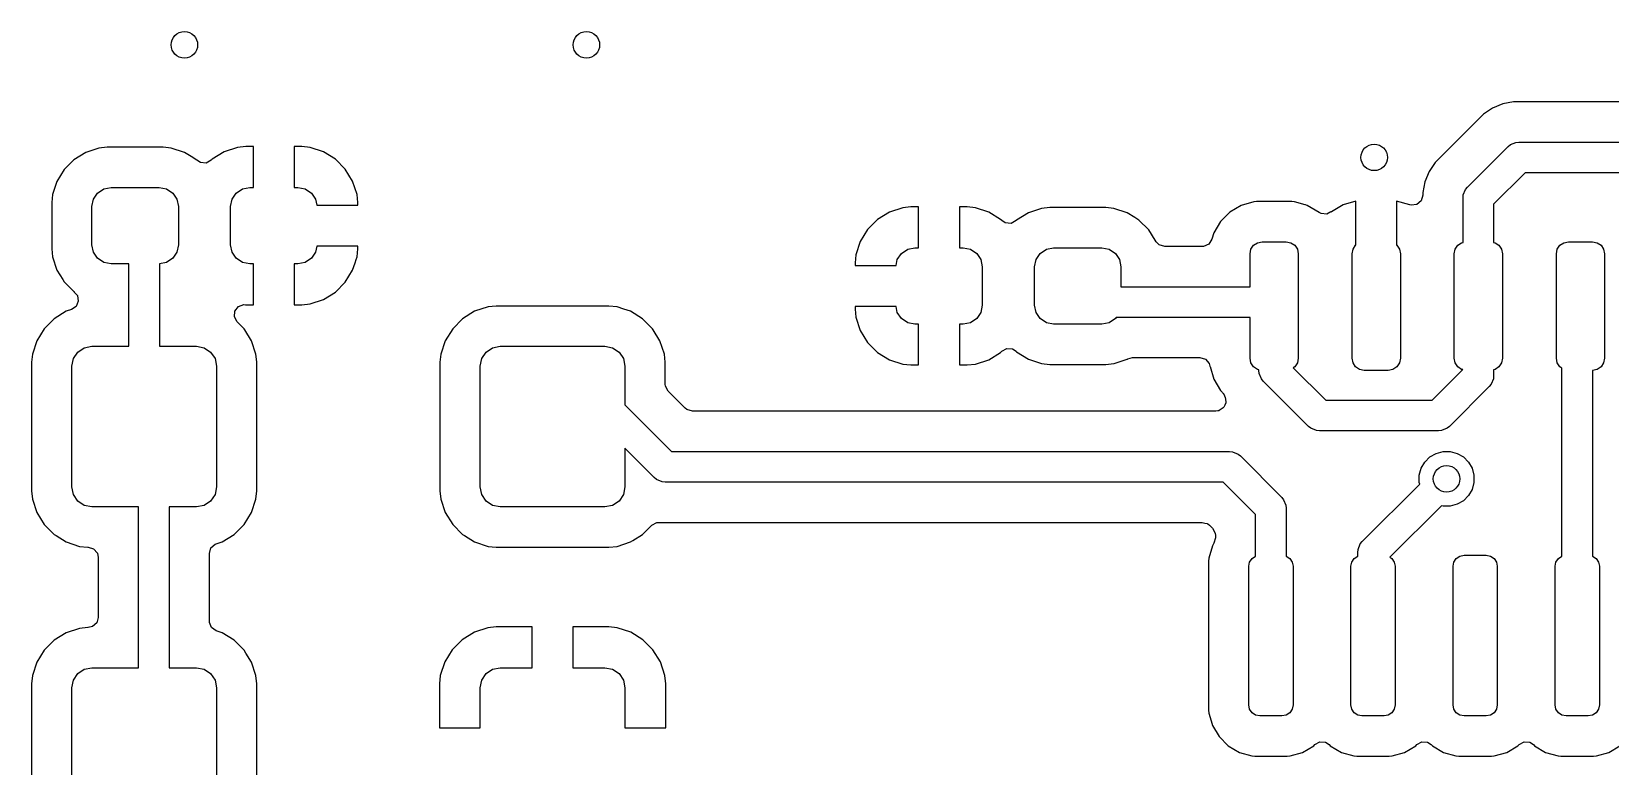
# Model space of a CAD drawing. Extents: x 2.38 to 6.32, y -6.47 to -4.51.
# Drawn here: x 3.902 to 4.675, y -5.865 to -5.505 of the extents above; entities that cross this region are included whole.
import ezdxf

# ---------------------------------------------------------------- set-up
doc = ezdxf.new("R2010")
doc.units = 0
doc.header["$MEASUREMENT"] = 0
doc.layers.add('BLACK', color=7, linetype='CONTINUOUS')

msp = doc.modelspace()

# ---------------------------------------------------------------- linework, layer by layer
at = {"layer": 'BLACK', "linetype": 'CONTINUOUS'}
for p, q in [((4.61703, -5.54282), (4.61258, -5.5458)), ((4.62199, -5.54077), (4.61703, -5.54282)), ((4.622, -5.54077), (4.62199, -5.54077)), ((4.62199, -5.54077), (4.62199, -5.54077)), ((4.62724, -5.53972), (4.622, -5.54077)), ((4.622, -5.54077), (4.622, -5.54077)), ((4.72787, -5.53972), (4.62724, -5.53972)), ((4.61258, -5.5458), (4.58891, -5.56947)), ((4.61258, -5.5458), (4.61258, -5.5458)), ((3.92809, -5.56453), (3.92231, -5.5681)), ((3.93454, -5.56239), (3.92809, -5.56453)), ((3.93852, -5.56199), (3.93454, -5.56239)), ((3.96601, -5.56199), (3.93852, -5.56199)), ((3.96999, -5.56239), (3.96601, -5.56199)), ((3.97644, -5.56453), (3.96999, -5.56239)), ((3.96999, -5.56239), (3.96999, -5.56239)), ((3.98051, -5.56704), (3.97644, -5.56453)), ((3.97644, -5.56453), (3.97644, -5.56453)), ((3.97644, -5.56453), (3.97644, -5.56453)), ((3.99588, -5.56426), (3.99004, -5.56786)), ((4.00239, -5.5621), (3.99588, -5.56426)), ((4.00641, -5.56169), (4.00239, -5.5621)), ((4.00239, -5.5621), (4.00239, -5.5621)), ((4.01018, -5.56169), (4.00641, -5.56169)), ((4.01018, -5.58169), (4.01018, -5.56169)), ((4.03394, -5.56169), (4.03018, -5.56169)), ((4.03018, -5.56169), (4.03018, -5.58169)), ((4.03796, -5.5621), (4.03394, -5.56169)), ((4.04448, -5.56426), (4.03796, -5.5621)), ((4.03796, -5.5621), (4.03796, -5.5621)), ((4.05032, -5.56786), (4.04448, -5.56426)), ((4.60474, -5.58151), (4.62462, -5.56163)), ((4.62462, -5.56163), (4.62575, -5.56069)), ((4.62575, -5.56069), (4.62846, -5.55957)), ((4.62846, -5.55957), (4.62992, -5.55943)), ((4.62992, -5.55943), (4.74823, -5.55943)), ((3.91751, -5.5729), (3.91394, -5.57868)), ((3.92231, -5.5681), (3.91751, -5.5729)), ((3.91751, -5.5729), (3.91751, -5.5729)), ((3.92231, -5.5681), (3.92231, -5.5681)), ((3.98222, -5.5681), (3.98051, -5.56704)), ((3.9825, -5.56838), (3.98222, -5.5681)), ((3.98222, -5.5681), (3.98222, -5.5681)), ((3.98428, -5.56952), (3.9825, -5.56838)), ((3.98707, -5.56972), (3.98428, -5.56952)), ((3.98952, -5.56838), (3.98707, -5.56972)), ((3.99004, -5.56786), (3.98952, -5.56838)), ((3.99004, -5.56786), (3.99004, -5.56786)), ((4.05517, -5.57271), (4.05032, -5.56786)), ((4.05032, -5.56786), (4.05032, -5.56786)), ((4.05517, -5.57272), (4.05517, -5.57271)), ((4.05877, -5.57855), (4.05517, -5.57272)), ((4.58593, -5.57392), (4.58388, -5.57888)), ((4.58629, -5.57339), (4.58593, -5.57392)), ((4.58593, -5.57392), (4.58593, -5.57392)), ((4.58891, -5.56947), (4.58629, -5.57339)), ((4.58629, -5.57339), (4.58629, -5.57339)), ((4.58891, -5.56947), (4.58891, -5.56947)), ((4.63303, -5.57443), (4.61754, -5.58992)), ((4.74512, -5.57443), (4.63303, -5.57443)), ((3.91394, -5.57868), (3.9118, -5.58513)), ((3.93687, -5.5824), (3.94045, -5.58169)), ((3.94045, -5.58169), (3.96407, -5.58169)), ((3.96407, -5.58169), (3.96765, -5.5824)), ((4.00479, -5.5824), (4.00837, -5.58169)), ((4.00837, -5.58169), (4.01018, -5.58169)), ((4.03018, -5.58169), (4.03199, -5.58169)), ((4.03199, -5.58169), (4.03557, -5.5824)), ((4.06093, -5.58507), (4.05877, -5.57855)), ((4.58388, -5.57888), (4.58283, -5.58413)), ((4.58388, -5.57888), (4.58388, -5.57888)), ((4.6038, -5.58264), (4.60474, -5.58151)), ((3.9118, -5.58513), (3.9114, -5.58911)), ((3.9114, -5.58911), (3.9114, -5.61168)), ((3.9118, -5.58513), (3.9118, -5.58513)), ((3.9311, -5.59104), (3.93181, -5.58747)), ((3.93181, -5.58747), (3.93384, -5.58443)), ((3.93384, -5.58443), (3.93687, -5.5824)), ((3.96765, -5.5824), (3.97069, -5.58443)), ((3.97069, -5.58443), (3.97271, -5.58747)), ((3.97271, -5.58747), (3.97343, -5.59104)), ((3.99902, -5.59104), (3.99973, -5.58747)), ((3.99973, -5.58747), (4.00175, -5.58443)), ((4.00175, -5.58443), (4.00479, -5.5824)), ((4.03557, -5.5824), (4.0386, -5.58443)), ((4.0386, -5.58443), (4.04063, -5.58747)), ((4.04063, -5.58747), (4.04121, -5.59039)), ((4.06134, -5.58909), (4.06093, -5.58507)), ((4.06093, -5.58507), (4.06093, -5.58507)), ((4.06134, -5.59039), (4.06134, -5.58909)), ((4.5001, -5.58868), (4.49388, -5.59048)), ((4.50143, -5.58857), (4.5001, -5.58868)), ((4.5001, -5.58868), (4.5001, -5.58868)), ((4.50155, -5.58856), (4.50143, -5.58857)), ((4.51853, -5.58856), (4.50155, -5.58856)), ((4.51865, -5.58857), (4.51853, -5.58856)), ((4.51998, -5.58868), (4.51865, -5.58857)), ((4.52524, -5.59021), (4.51998, -5.58868)), ((4.55004, -5.58839), (4.54376, -5.59021)), ((4.55004, -5.60994), (4.55004, -5.58839)), ((4.57649, -5.59026), (4.57004, -5.58839)), ((4.57004, -5.58839), (4.57004, -5.60994)), ((4.58205, -5.58818), (4.57993, -5.59001)), ((4.58283, -5.5855), (4.58205, -5.58818)), ((4.58283, -5.58413), (4.58283, -5.5855)), ((4.60254, -5.58681), (4.60268, -5.58535)), ((4.60254, -5.60858), (4.60254, -5.58681)), ((4.60268, -5.58535), (4.6038, -5.58264)), ((4.61754, -5.58992), (4.61754, -5.60858)), ((3.9311, -5.60974), (3.9311, -5.59104)), ((3.97343, -5.59104), (3.97343, -5.60974)), ((3.99902, -5.60974), (3.99902, -5.59104)), ((4.04121, -5.59039), (4.06134, -5.59039)), ((4.31583, -5.59739), (4.31097, -5.60224)), ((4.32167, -5.59379), (4.31583, -5.59739)), ((4.31583, -5.59739), (4.31583, -5.59739)), ((4.32818, -5.59163), (4.32167, -5.59379)), ((4.3322, -5.59122), (4.32818, -5.59163)), ((4.32818, -5.59163), (4.32818, -5.59163)), ((4.33596, -5.59122), (4.3322, -5.59122)), ((4.33596, -5.61122), (4.33596, -5.59122)), ((4.35973, -5.59122), (4.35596, -5.59122)), ((4.35596, -5.59122), (4.35596, -5.61122)), ((4.36375, -5.59163), (4.35973, -5.59122)), ((4.37026, -5.59379), (4.36375, -5.59163)), ((4.36375, -5.59163), (4.36375, -5.59163)), ((4.3761, -5.59739), (4.37026, -5.59379)), ((4.37662, -5.59791), (4.3761, -5.59739)), ((4.38392, -5.59762), (4.38364, -5.59791)), ((4.3897, -5.59406), (4.38392, -5.59762)), ((4.39615, -5.59192), (4.3897, -5.59406)), ((4.40013, -5.59152), (4.39615, -5.59192)), ((4.42763, -5.59152), (4.40013, -5.59152)), ((4.4316, -5.59192), (4.42763, -5.59152)), ((4.43805, -5.59406), (4.4316, -5.59192)), ((4.4316, -5.59192), (4.4316, -5.59192)), ((4.44179, -5.59636), (4.43805, -5.59406)), ((4.43805, -5.59406), (4.43805, -5.59406)), ((4.43805, -5.59406), (4.43805, -5.59406)), ((4.44383, -5.59762), (4.44179, -5.59636)), ((4.44864, -5.60243), (4.44383, -5.59762)), ((4.44383, -5.59762), (4.44383, -5.59762)), ((4.48831, -5.59378), (4.48374, -5.59835)), ((4.49388, -5.59048), (4.48831, -5.59378)), ((4.48831, -5.59378), (4.48831, -5.59378)), ((4.52543, -5.59026), (4.52524, -5.59021)), ((4.5262, -5.59048), (4.52543, -5.59026)), ((4.53203, -5.59394), (4.5262, -5.59048)), ((4.53204, -5.59393), (4.53203, -5.59394)), ((4.53307, -5.5945), (4.53204, -5.59393)), ((4.53585, -5.5947), (4.53307, -5.5945)), ((4.53781, -5.59364), (4.53585, -5.5947)), ((4.53788, -5.59373), (4.53781, -5.59364)), ((4.53813, -5.59354), (4.53788, -5.59373)), ((4.54376, -5.59021), (4.53813, -5.59354)), ((4.57717, -5.59041), (4.57649, -5.59026)), ((4.57993, -5.59001), (4.57717, -5.59041)), ((4.31097, -5.60224), (4.30737, -5.60808)), ((4.31097, -5.60224), (4.31097, -5.60224)), ((4.3784, -5.59905), (4.37662, -5.59791)), ((4.38118, -5.59925), (4.3784, -5.59905)), ((4.38364, -5.59791), (4.38118, -5.59925)), ((4.45177, -5.60751), (4.44864, -5.60243)), ((4.44864, -5.60243), (4.44864, -5.60243)), ((4.44864, -5.60243), (4.44864, -5.60243)), ((4.48044, -5.60392), (4.47954, -5.60701)), ((4.48374, -5.59835), (4.48044, -5.60392)), ((4.48374, -5.59835), (4.48374, -5.59835)), ((3.9114, -5.61168), (3.9118, -5.61566)), ((3.93181, -5.61332), (3.9311, -5.60974)), ((3.97343, -5.60974), (3.97271, -5.61332)), ((3.99973, -5.61332), (3.99902, -5.60974)), ((4.04121, -5.61039), (4.04063, -5.61332)), ((4.06134, -5.61039), (4.04121, -5.61039)), ((4.06093, -5.61572), (4.06134, -5.6117)), ((4.06134, -5.6117), (4.06134, -5.61039)), ((4.06134, -5.6117), (4.06134, -5.6117)), ((4.30737, -5.60808), (4.30521, -5.6146)), ((4.32754, -5.61396), (4.33058, -5.61193)), ((4.33058, -5.61193), (4.33415, -5.61122)), ((4.33415, -5.61122), (4.33596, -5.61122)), ((4.35596, -5.61122), (4.35778, -5.61122)), ((4.35778, -5.61122), (4.36135, -5.61193)), ((4.36135, -5.61193), (4.36439, -5.61396)), ((4.39546, -5.61396), (4.39849, -5.61193)), ((4.39849, -5.61193), (4.40207, -5.61122)), ((4.40207, -5.61122), (4.42569, -5.61122)), ((4.42569, -5.61122), (4.42927, -5.61193)), ((4.42927, -5.61193), (4.4323, -5.61396)), ((4.45222, -5.60823), (4.45177, -5.60751)), ((4.45376, -5.6098), (4.45222, -5.60823)), ((4.45644, -5.61059), (4.45376, -5.6098)), ((4.47478, -5.61059), (4.45644, -5.61059)), ((4.4755, -5.61054), (4.47478, -5.61059)), ((4.47804, -5.60937), (4.4755, -5.61054)), ((4.47954, -5.60701), (4.47804, -5.60937)), ((4.49823, -5.61417), (4.49868, -5.61191)), ((4.49868, -5.61191), (4.49996, -5.61)), ((4.49996, -5.61), (4.50187, -5.60872)), ((4.50187, -5.60872), (4.50413, -5.60827)), ((4.50413, -5.60827), (4.51594, -5.60827)), ((4.51594, -5.60827), (4.5182, -5.60872)), ((4.5182, -5.60872), (4.52012, -5.61)), ((4.52012, -5.61), (4.5214, -5.61191)), ((4.5214, -5.61191), (4.52185, -5.61417)), ((4.54823, -5.61417), (4.54868, -5.61191)), ((4.54868, -5.61191), (4.54996, -5.61)), ((4.54996, -5.61), (4.55004, -5.60994)), ((4.57004, -5.60994), (4.57012, -5.61)), ((4.57012, -5.61), (4.5714, -5.61191)), ((4.5714, -5.61191), (4.57185, -5.61417)), ((4.59823, -5.61417), (4.59868, -5.61191)), ((4.59868, -5.61191), (4.59996, -5.61)), ((4.59996, -5.61), (4.60187, -5.60872)), ((4.60187, -5.60872), (4.60254, -5.60858)), ((4.61754, -5.60858), (4.6182, -5.60872)), ((4.6182, -5.60872), (4.62012, -5.61)), ((4.62012, -5.61), (4.6214, -5.61191)), ((4.6214, -5.61191), (4.62185, -5.61417)), ((4.64823, -5.61417), (4.64868, -5.61191)), ((4.64868, -5.61191), (4.64996, -5.61)), ((4.64996, -5.61), (4.65187, -5.60872)), ((4.65187, -5.60872), (4.65413, -5.60827)), ((4.65413, -5.60827), (4.66594, -5.60827)), ((4.66594, -5.60827), (4.6682, -5.60872)), ((4.6682, -5.60872), (4.67012, -5.61)), ((4.67012, -5.61), (4.6714, -5.61191)), ((4.6714, -5.61191), (4.67185, -5.61417)), ((3.9118, -5.61566), (3.91394, -5.62211)), ((3.93384, -5.61636), (3.93181, -5.61332)), ((3.93687, -5.61838), (3.93384, -5.61636)), ((3.94045, -5.61909), (3.93687, -5.61838)), ((3.94919, -5.61909), (3.94045, -5.61909)), ((3.94919, -5.65945), (3.94919, -5.61909)), ((3.96765, -5.61838), (3.96419, -5.61907)), ((3.96419, -5.61907), (3.96419, -5.65945)), ((3.97069, -5.61636), (3.96765, -5.61838)), ((3.97271, -5.61332), (3.97069, -5.61636)), ((4.00175, -5.61636), (3.99973, -5.61332)), ((4.00479, -5.61838), (4.00175, -5.61636)), ((4.00837, -5.61909), (4.00479, -5.61838)), ((4.01018, -5.61909), (4.00837, -5.61909)), ((4.01018, -5.63909), (4.01018, -5.61909)), ((4.03199, -5.61909), (4.03018, -5.61909)), ((4.03018, -5.61909), (4.03018, -5.63909)), ((4.03557, -5.61838), (4.03199, -5.61909)), ((4.0386, -5.61636), (4.03557, -5.61838)), ((4.04063, -5.61332), (4.0386, -5.61636)), ((4.05877, -5.62223), (4.05997, -5.61861)), ((4.05997, -5.61861), (4.06053, -5.61693)), ((4.06053, -5.61693), (4.06093, -5.61572)), ((4.06093, -5.61572), (4.06093, -5.61572)), ((4.30521, -5.6146), (4.3048, -5.61861)), ((4.3048, -5.61861), (4.3048, -5.61992)), ((4.3048, -5.61992), (4.32493, -5.61992)), ((4.30521, -5.6146), (4.30521, -5.6146)), ((4.32493, -5.61992), (4.32551, -5.61699)), ((4.32551, -5.61699), (4.32754, -5.61396)), ((4.36439, -5.61396), (4.36641, -5.61699)), ((4.36641, -5.61699), (4.36713, -5.62057)), ((4.36713, -5.62057), (4.36713, -5.63927)), ((4.39272, -5.62057), (4.39343, -5.61699)), ((4.39272, -5.63927), (4.39272, -5.62057)), ((4.39343, -5.61699), (4.39546, -5.61396)), ((4.4323, -5.61396), (4.43433, -5.61699)), ((4.43433, -5.61699), (4.43504, -5.62057)), ((4.43504, -5.62057), (4.43504, -5.6303)), ((4.49823, -5.6303), (4.49823, -5.61417)), ((4.52185, -5.61417), (4.52185, -5.66535)), ((4.54823, -5.66535), (4.54823, -5.61417)), ((4.57185, -5.61417), (4.57185, -5.66535)), ((4.59823, -5.66535), (4.59823, -5.61417)), ((4.62185, -5.61417), (4.62185, -5.66535)), ((4.64823, -5.66535), (4.64823, -5.61417)), ((4.67185, -5.61417), (4.67185, -5.66535)), ((3.91394, -5.62211), (3.91394, -5.62211)), ((3.91394, -5.62211), (3.91394, -5.62211)), ((3.91394, -5.62211), (3.91681, -5.62676)), ((3.91681, -5.62676), (3.91751, -5.62789)), ((3.91751, -5.62789), (3.91751, -5.62789)), ((3.91751, -5.62789), (3.92231, -5.63269)), ((4.05032, -5.63292), (4.05517, -5.62807)), ((4.05517, -5.62807), (4.05877, -5.62223)), ((4.05517, -5.62807), (4.05517, -5.62807)), ((3.92231, -5.63269), (3.92231, -5.63269)), ((3.92231, -5.63269), (3.92231, -5.63269)), ((3.92231, -5.63269), (3.92231, -5.63269)), ((3.92231, -5.63269), (3.92254, -5.63287)), ((3.92254, -5.63287), (3.92246, -5.63296)), ((3.92246, -5.63296), (3.92397, -5.63464)), ((3.92397, -5.63464), (3.92442, -5.6374)), ((4.04448, -5.63653), (4.05032, -5.63292)), ((4.05032, -5.63292), (4.05032, -5.63292)), ((4.43504, -5.6303), (4.49823, -5.6303)), ((3.91853, -5.64233), (3.91265, -5.64596)), ((3.92106, -5.64149), (3.91853, -5.64233)), ((3.92331, -5.63996), (3.92106, -5.64149)), ((3.92442, -5.6374), (3.92331, -5.63996)), ((4.00097, -5.64507), (4.00117, -5.64229)), ((4.00117, -5.64229), (4.00284, -5.64005)), ((4.00284, -5.64005), (4.00546, -5.63907)), ((4.00546, -5.63907), (4.00632, -5.63909)), ((4.00632, -5.63909), (4.00641, -5.63909)), ((4.00641, -5.63909), (4.01018, -5.63909)), ((4.03018, -5.63909), (4.03394, -5.63909)), ((4.03394, -5.63909), (4.03796, -5.63868)), ((4.03394, -5.63909), (4.03394, -5.63909)), ((4.03796, -5.63868), (4.04448, -5.63653)), ((4.03796, -5.63868), (4.03796, -5.63868)), ((4.11853, -5.64233), (4.11265, -5.64596)), ((4.12509, -5.64016), (4.11853, -5.64233)), ((4.12913, -5.63974), (4.12509, -5.64016)), ((4.18425, -5.63974), (4.12913, -5.63974)), ((4.1883, -5.64016), (4.18425, -5.63974)), ((4.19153, -5.64123), (4.1883, -5.64016)), ((4.1883, -5.64016), (4.1883, -5.64016)), ((4.19486, -5.64233), (4.19153, -5.64123)), ((4.20073, -5.64596), (4.19486, -5.64233)), ((4.32493, -5.63992), (4.3048, -5.63992)), ((4.3048, -5.63992), (4.3048, -5.64123)), ((4.3048, -5.64123), (4.30521, -5.64525)), ((4.32551, -5.64285), (4.32493, -5.63992)), ((4.32754, -5.64588), (4.32551, -5.64285)), ((4.36641, -5.64285), (4.36439, -5.64588)), ((4.36713, -5.63927), (4.36641, -5.64285)), ((4.39343, -5.64285), (4.39272, -5.63927)), ((4.39546, -5.64588), (4.39343, -5.64285)), ((3.90777, -5.65084), (3.90414, -5.65672)), ((3.91265, -5.64596), (3.90777, -5.65084)), ((3.90777, -5.65084), (3.90777, -5.65084)), ((3.91265, -5.64596), (3.91265, -5.64596)), ((4.00231, -5.64753), (4.00097, -5.64507)), ((4.00562, -5.65084), (4.00231, -5.64753)), ((4.00592, -5.65133), (4.00562, -5.65084)), ((4.00562, -5.65084), (4.00562, -5.65084)), ((4.00562, -5.65084), (4.00562, -5.65084)), ((4.00924, -5.65672), (4.00592, -5.65133)), ((4.10777, -5.65084), (4.10414, -5.65672)), ((4.11265, -5.64596), (4.10777, -5.65084)), ((4.10777, -5.65084), (4.10777, -5.65084)), ((4.11265, -5.64596), (4.11265, -5.64596)), ((4.20562, -5.65084), (4.20073, -5.64596)), ((4.20073, -5.64596), (4.20073, -5.64596)), ((4.20592, -5.65133), (4.20562, -5.65084)), ((4.20562, -5.65084), (4.20562, -5.65084)), ((4.20562, -5.65084), (4.20562, -5.65084)), ((4.20924, -5.65672), (4.20592, -5.65133)), ((4.30521, -5.64525), (4.30521, -5.64525)), ((4.30521, -5.64525), (4.30737, -5.65176)), ((4.30737, -5.65176), (4.31097, -5.6576)), ((4.33058, -5.64791), (4.32754, -5.64588)), ((4.33415, -5.64862), (4.33058, -5.64791)), ((4.33596, -5.64862), (4.33415, -5.64862)), ((4.33596, -5.66862), (4.33596, -5.64862)), ((4.35778, -5.64862), (4.35596, -5.64862)), ((4.35596, -5.64862), (4.35596, -5.66862)), ((4.36135, -5.64791), (4.35778, -5.64862)), ((4.36439, -5.64588), (4.36135, -5.64791)), ((4.39849, -5.64791), (4.39546, -5.64588)), ((4.40207, -5.64862), (4.39849, -5.64791)), ((4.42569, -5.64862), (4.40207, -5.64862)), ((4.42927, -5.64791), (4.42569, -5.64862)), ((4.4323, -5.64588), (4.42927, -5.64791)), ((4.43269, -5.6453), (4.4323, -5.64588)), ((4.49823, -5.6453), (4.43269, -5.6453)), ((4.49823, -5.66535), (4.49823, -5.6453)), ((3.90414, -5.65672), (3.90197, -5.66328)), ((3.92734, -5.6602), (3.9311, -5.65945)), ((3.9311, -5.65945), (3.94919, -5.65945)), ((3.96419, -5.65945), (3.98228, -5.65945)), ((3.98228, -5.65945), (3.98605, -5.6602)), ((4.01142, -5.66328), (4.00924, -5.65672)), ((4.10414, -5.65672), (4.10197, -5.66328)), ((4.12734, -5.6602), (4.1311, -5.65945)), ((4.1311, -5.65945), (4.18228, -5.65945)), ((4.18228, -5.65945), (4.18605, -5.6602)), ((4.21142, -5.66328), (4.20924, -5.65672)), ((4.31097, -5.6576), (4.31097, -5.6576)), ((4.31097, -5.6576), (4.31583, -5.66245)), ((3.90197, -5.66328), (3.90156, -5.66732)), ((3.90197, -5.66328), (3.90197, -5.66328)), ((3.92126, -5.66929), (3.92201, -5.66552)), ((3.92201, -5.66552), (3.92414, -5.66233)), ((3.92414, -5.66233), (3.92734, -5.6602)), ((3.98605, -5.6602), (3.98924, -5.66233)), ((3.98924, -5.66233), (3.99138, -5.66552)), ((3.99138, -5.66552), (3.99213, -5.66929)), ((4.01167, -5.66578), (4.01142, -5.66328)), ((4.01183, -5.66732), (4.01167, -5.66578)), ((4.10197, -5.66328), (4.10156, -5.66732)), ((4.10197, -5.66328), (4.10197, -5.66328)), ((4.12126, -5.66929), (4.12201, -5.66552)), ((4.12201, -5.66552), (4.12414, -5.66233)), ((4.12414, -5.66233), (4.12734, -5.6602)), ((4.18605, -5.6602), (4.18924, -5.66233)), ((4.18924, -5.66233), (4.19138, -5.66552)), ((4.19138, -5.66552), (4.19213, -5.66929)), ((4.21183, -5.66732), (4.21142, -5.66328)), ((4.31583, -5.66245), (4.31583, -5.66245)), ((4.31583, -5.66245), (4.32167, -5.66605)), ((4.32167, -5.66605), (4.32818, -5.66821)), ((4.36375, -5.66821), (4.37026, -5.66605)), ((4.37026, -5.66605), (4.3761, -5.66245)), ((4.3761, -5.66245), (4.37662, -5.66193)), ((4.37662, -5.66193), (4.37908, -5.66059)), ((4.37908, -5.66059), (4.38186, -5.66079)), ((4.38186, -5.66079), (4.38364, -5.66193)), ((4.38364, -5.66193), (4.38392, -5.66222)), ((4.38392, -5.66222), (4.38392, -5.66222)), ((4.38392, -5.66222), (4.38392, -5.66222)), ((4.38392, -5.66222), (4.3897, -5.66578)), ((4.3897, -5.66578), (4.3897, -5.66578)), ((4.3897, -5.66578), (4.3897, -5.66578)), ((4.3897, -5.66578), (4.39615, -5.66792)), ((4.43167, -5.6679), (4.43805, -5.66578)), ((4.43805, -5.66578), (4.43813, -5.66574)), ((4.43813, -5.66574), (4.43819, -5.66572)), ((4.43819, -5.66572), (4.43831, -5.66566)), ((4.43831, -5.66566), (4.43832, -5.66568)), ((4.43832, -5.66568), (4.44073, -5.665)), ((4.44073, -5.665), (4.47371, -5.665)), ((4.47371, -5.665), (4.47639, -5.66579)), ((4.47639, -5.66579), (4.47822, -5.6679)), ((4.49868, -5.66761), (4.49823, -5.66535)), ((4.52185, -5.66535), (4.5214, -5.66761)), ((4.54868, -5.66761), (4.54823, -5.66535)), ((4.57185, -5.66535), (4.5714, -5.66761)), ((4.59868, -5.66761), (4.59823, -5.66535)), ((4.62185, -5.66535), (4.6214, -5.66761)), ((4.64868, -5.66761), (4.64823, -5.66535)), ((4.67185, -5.66535), (4.6714, -5.66761)), ((3.90156, -5.66732), (3.90156, -5.73032)), ((3.92126, -5.72835), (3.92126, -5.66929)), ((3.99213, -5.66929), (3.99213, -5.72835)), ((4.01183, -5.73032), (4.01183, -5.66732)), ((4.10156, -5.66732), (4.10156, -5.73032)), ((4.12126, -5.72835), (4.12126, -5.66929)), ((4.19213, -5.66929), (4.19213, -5.68821)), ((4.21183, -5.678), (4.21183, -5.66732)), ((4.32818, -5.66821), (4.32818, -5.66821)), ((4.32818, -5.66821), (4.3322, -5.66862)), ((4.3322, -5.66862), (4.3322, -5.66862)), ((4.3322, -5.66862), (4.33596, -5.66862)), ((4.35596, -5.66862), (4.35973, -5.66862)), ((4.35973, -5.66862), (4.36375, -5.66821)), ((4.35973, -5.66862), (4.35973, -5.66862)), ((4.36375, -5.66821), (4.36375, -5.66821)), ((4.39615, -5.66792), (4.39615, -5.66792)), ((4.39615, -5.66792), (4.39615, -5.66792)), ((4.39615, -5.66792), (4.40013, -5.66833)), ((4.40013, -5.66833), (4.42763, -5.66833)), ((4.42763, -5.66833), (4.4316, -5.66792)), ((4.42763, -5.66833), (4.42763, -5.66833)), ((4.4316, -5.66792), (4.43167, -5.6679)), ((4.47822, -5.6679), (4.47854, -5.66915)), ((4.47854, -5.66915), (4.47859, -5.66914)), ((4.47859, -5.66914), (4.47864, -5.66939)), ((4.47864, -5.66939), (4.48044, -5.67561)), ((4.49996, -5.66953), (4.49868, -5.66761)), ((4.50187, -5.67081), (4.49996, -5.66953)), ((4.50254, -5.67094), (4.50187, -5.67081)), ((4.50254, -5.67126), (4.50254, -5.67094)), ((4.50268, -5.67272), (4.50254, -5.67126)), ((4.5038, -5.67543), (4.50268, -5.67272)), ((4.52012, -5.66953), (4.5194, -5.67001)), ((4.5194, -5.67001), (4.5353, -5.68591)), ((4.5214, -5.66761), (4.52012, -5.66953)), ((4.54996, -5.66953), (4.54868, -5.66761)), ((4.55187, -5.67081), (4.54996, -5.66953)), ((4.55413, -5.67126), (4.55187, -5.67081)), ((4.56594, -5.67126), (4.55413, -5.67126)), ((4.5682, -5.67081), (4.56594, -5.67126)), ((4.57012, -5.66953), (4.5682, -5.67081)), ((4.5714, -5.66761), (4.57012, -5.66953)), ((4.58744, -5.68591), (4.60243, -5.67092)), ((4.59996, -5.66953), (4.59868, -5.66761)), ((4.60187, -5.67081), (4.59996, -5.66953)), ((4.60243, -5.67092), (4.60187, -5.67081)), ((4.61754, -5.67392), (4.6174, -5.67538)), ((4.6182, -5.67081), (4.61754, -5.67094)), ((4.61754, -5.67094), (4.61754, -5.67392)), ((4.62012, -5.66953), (4.6182, -5.67081)), ((4.6214, -5.66761), (4.62012, -5.66953)), ((4.64996, -5.66953), (4.64868, -5.66761)), ((4.65096, -5.6702), (4.64996, -5.66953)), ((4.65096, -5.76223), (4.65096, -5.6702)), ((4.6682, -5.67081), (4.66596, -5.67126)), ((4.66596, -5.67126), (4.66596, -5.76223)), ((4.67012, -5.66953), (4.6682, -5.67081)), ((4.6714, -5.66761), (4.67012, -5.66953)), ((4.21194, -5.67905), (4.21183, -5.678)), ((4.21328, -5.6815), (4.21194, -5.67905)), ((4.22163, -5.68985), (4.21328, -5.6815)), ((4.48044, -5.67561), (4.48374, -5.68118)), ((4.48374, -5.68118), (4.48374, -5.68118)), ((4.48374, -5.68118), (4.48374, -5.68118)), ((4.48374, -5.68118), (4.48468, -5.68212)), ((4.48468, -5.68212), (4.48485, -5.68238)), ((4.48485, -5.68238), (4.48501, -5.68248)), ((4.48501, -5.68248), (4.48567, -5.68358)), ((4.50474, -5.67656), (4.5038, -5.67543)), ((4.52689, -5.69871), (4.50474, -5.67656)), ((4.61534, -5.67922), (4.59585, -5.69871)), ((4.61628, -5.67809), (4.61534, -5.67922)), ((4.6174, -5.67538), (4.61628, -5.67809)), ((4.19213, -5.68821), (4.21492, -5.711)), ((4.22245, -5.69051), (4.22163, -5.68985)), ((4.48413, -5.6903), (4.48317, -5.691)), ((4.48514, -5.68968), (4.48413, -5.6903)), ((4.48524, -5.68948), (4.48514, -5.68968)), ((4.48542, -5.68935), (4.48524, -5.68948)), ((4.48585, -5.68824), (4.48542, -5.68935)), ((4.48567, -5.68358), (4.48574, -5.68369)), ((4.48574, -5.68369), (4.48575, -5.68371)), ((4.48575, -5.68371), (4.48593, -5.68415)), ((4.48637, -5.68717), (4.48585, -5.68824)), ((4.48593, -5.68415), (4.48595, -5.68417)), ((4.48595, -5.68417), (4.48604, -5.68439)), ((4.48604, -5.68439), (4.48618, -5.68557)), ((4.48618, -5.68557), (4.48642, -5.68674)), ((4.48642, -5.68674), (4.48634, -5.68695)), ((4.48634, -5.68695), (4.48637, -5.68717)), ((4.5353, -5.68591), (4.58744, -5.68591)), ((4.22513, -5.6913), (4.22245, -5.69051)), ((4.48148, -5.6913), (4.22513, -5.6913)), ((4.48247, -5.69113), (4.48148, -5.6913)), ((4.48275, -5.69113), (4.48247, -5.69113)), ((4.48289, -5.69105), (4.48275, -5.69113)), ((4.48317, -5.691), (4.48289, -5.69105)), ((4.52802, -5.69965), (4.52689, -5.69871)), ((4.53073, -5.70077), (4.52802, -5.69965)), ((4.53219, -5.70091), (4.53073, -5.70077)), ((4.59055, -5.70091), (4.53219, -5.70091)), ((4.59201, -5.70077), (4.59055, -5.70091)), ((4.59472, -5.69965), (4.59201, -5.70077)), ((4.59585, -5.69871), (4.59472, -5.69965)), ((4.20651, -5.72381), (4.19213, -5.70943)), ((4.19213, -5.70943), (4.19213, -5.72835)), ((4.21492, -5.711), (4.48819, -5.711)), ((4.48819, -5.711), (4.48965, -5.71115)), ((4.48965, -5.71115), (4.49236, -5.71227)), ((4.49236, -5.71227), (4.49349, -5.7132)), ((4.49349, -5.7132), (4.51377, -5.73348)), ((4.58627, -5.7137), (4.58932, -5.71194)), ((4.58932, -5.71194), (4.59273, -5.71102)), ((4.59273, -5.71102), (4.59625, -5.71102)), ((4.59625, -5.71102), (4.59965, -5.71194)), ((4.59965, -5.71194), (4.60271, -5.7137)), ((4.5811, -5.72265), (4.58202, -5.71924)), ((4.58202, -5.71924), (4.58378, -5.71619)), ((4.58378, -5.71619), (4.58627, -5.7137)), ((4.60271, -5.7137), (4.6052, -5.71619)), ((4.6052, -5.71619), (4.60696, -5.71924)), ((4.60696, -5.71924), (4.60787, -5.72265)), ((3.92201, -5.73211), (3.92126, -5.72835)), ((3.99213, -5.72835), (3.99138, -5.73211)), ((4.12201, -5.73211), (4.12126, -5.72835)), ((4.19213, -5.72835), (4.19138, -5.73211)), ((4.20764, -5.72474), (4.20651, -5.72381)), ((4.21035, -5.72586), (4.20764, -5.72474)), ((4.21181, -5.726), (4.21035, -5.72586)), ((4.48508, -5.726), (4.21181, -5.726)), ((4.50096, -5.74189), (4.48508, -5.726)), ((4.55316, -5.75513), (4.58132, -5.72697)), ((4.5811, -5.72617), (4.5811, -5.72265)), ((4.58132, -5.72697), (4.5811, -5.72617)), ((4.60787, -5.72617), (4.60696, -5.72958)), ((4.60787, -5.72265), (4.60787, -5.72617)), ((3.90156, -5.73032), (3.90197, -5.73436)), ((3.90197, -5.73436), (3.90414, -5.74092)), ((3.92414, -5.73531), (3.92201, -5.73211)), ((3.92734, -5.73744), (3.92414, -5.73531)), ((3.98924, -5.73531), (3.98605, -5.73744)), ((3.99138, -5.73211), (3.98924, -5.73531)), ((4.00924, -5.74092), (4.01142, -5.73436)), ((4.01142, -5.73436), (4.01183, -5.73032)), ((4.10156, -5.73032), (4.10197, -5.73436)), ((4.10197, -5.73436), (4.10414, -5.74092)), ((4.12414, -5.73531), (4.12201, -5.73211)), ((4.12734, -5.73744), (4.12414, -5.73531)), ((4.18924, -5.73531), (4.18605, -5.73744)), ((4.19138, -5.73211), (4.18924, -5.73531)), ((4.51377, -5.73348), (4.5147, -5.73461)), ((4.5147, -5.73461), (4.51582, -5.73732)), ((4.60271, -5.73512), (4.59965, -5.73688)), ((4.6052, -5.73263), (4.60271, -5.73512)), ((4.60696, -5.72958), (4.6052, -5.73263)), ((3.90414, -5.74092), (3.90777, -5.7468)), ((3.9311, -5.73819), (3.92734, -5.73744)), ((3.95392, -5.73819), (3.9311, -5.73819)), ((3.95392, -5.81693), (3.95392, -5.73819)), ((3.98228, -5.73819), (3.96892, -5.73819)), ((3.96892, -5.73819), (3.96892, -5.81693)), ((3.98605, -5.73744), (3.98228, -5.73819)), ((4.00562, -5.7468), (4.00924, -5.74092)), ((4.10414, -5.74092), (4.10777, -5.7468)), ((4.1311, -5.73819), (4.12734, -5.73744)), ((4.18228, -5.73819), (4.1311, -5.73819)), ((4.18605, -5.73744), (4.18228, -5.73819)), ((4.50096, -5.76223), (4.50096, -5.74189)), ((4.51582, -5.73732), (4.51596, -5.73878)), ((4.51596, -5.73878), (4.51596, -5.76223)), ((4.59192, -5.73758), (4.56675, -5.76276)), ((4.59273, -5.73779), (4.59192, -5.73758)), ((4.59625, -5.73779), (4.59273, -5.73779)), ((4.59965, -5.73688), (4.59625, -5.73779)), ((3.90777, -5.7468), (3.90777, -5.7468)), ((3.90777, -5.7468), (3.91265, -5.75168)), ((3.91265, -5.75168), (3.91265, -5.75168)), ((3.91265, -5.75168), (3.91265, -5.75168)), ((3.91265, -5.75168), (3.91352, -5.75222)), ((3.91352, -5.75222), (3.91853, -5.75531)), ((3.99486, -5.75531), (4.00073, -5.75168)), ((4.00073, -5.75168), (4.00562, -5.7468)), ((4.10777, -5.7468), (4.10777, -5.7468)), ((4.10777, -5.7468), (4.11265, -5.75168)), ((4.11265, -5.75168), (4.11265, -5.75168)), ((4.11265, -5.75168), (4.11265, -5.75168)), ((4.11265, -5.75168), (4.11352, -5.75222)), ((4.11352, -5.75222), (4.11853, -5.75531)), ((4.19596, -5.75463), (4.20073, -5.75168)), ((4.20073, -5.75168), (4.20527, -5.74715)), ((4.20527, -5.74715), (4.20772, -5.74581)), ((4.20772, -5.74581), (4.20889, -5.74574)), ((4.20889, -5.74574), (4.20889, -5.74571)), ((4.20889, -5.74571), (4.20913, -5.74571)), ((4.20913, -5.74571), (4.20913, -5.74571)), ((4.20913, -5.74571), (4.21449, -5.74571)), ((4.21449, -5.74571), (4.47487, -5.74571)), ((4.47487, -5.74571), (4.47604, -5.74605)), ((4.47604, -5.74605), (4.47724, -5.74632)), ((4.47724, -5.74632), (4.47744, -5.74647)), ((4.47744, -5.74647), (4.47755, -5.7465)), ((4.47755, -5.7465), (4.47837, -5.74716)), ((4.47837, -5.74716), (4.47981, -5.7486)), ((4.47981, -5.7486), (4.48115, -5.75105)), ((4.48115, -5.75105), (4.48126, -5.7521)), ((4.48126, -5.7521), (4.48126, -5.75337)), ((3.91853, -5.75531), (3.92509, -5.75748)), ((3.92509, -5.75748), (3.92509, -5.75748)), ((3.92509, -5.75748), (3.92509, -5.75748)), ((3.92509, -5.75748), (3.92913, -5.75789)), ((3.92913, -5.75789), (3.92925, -5.75789)), ((3.92925, -5.75789), (3.93193, -5.75868)), ((3.93193, -5.75868), (3.93376, -5.76079)), ((3.98862, -5.76096), (3.98941, -5.75827)), ((3.98941, -5.75827), (3.99152, -5.75644)), ((3.99152, -5.75644), (3.99202, -5.75625)), ((3.99202, -5.75625), (3.99486, -5.75531)), ((4.11853, -5.75531), (4.12509, -5.75748)), ((4.12509, -5.75748), (4.12509, -5.75748)), ((4.12509, -5.75748), (4.12509, -5.75748)), ((4.12509, -5.75748), (4.12913, -5.75789)), ((4.12913, -5.75789), (4.18425, -5.75789)), ((4.18425, -5.75789), (4.1883, -5.75748)), ((4.18425, -5.75789), (4.18425, -5.75789)), ((4.1883, -5.75748), (4.19486, -5.75531)), ((4.19486, -5.75531), (4.19596, -5.75463)), ((4.47982, -5.75717), (4.47805, -5.76326)), ((4.48057, -5.7559), (4.47982, -5.75717)), ((4.48126, -5.75337), (4.48057, -5.7559)), ((4.55096, -5.76043), (4.55111, -5.75897)), ((4.55111, -5.75897), (4.55223, -5.75627)), ((4.55223, -5.75627), (4.55316, -5.75513)), ((3.93376, -5.76079), (3.93421, -5.76285)), ((3.93421, -5.76285), (3.93421, -5.79226)), ((3.98862, -5.79416), (3.98862, -5.76096)), ((4.47805, -5.76326), (4.47793, -5.76469)), ((4.47793, -5.76469), (4.47793, -5.83767)), ((4.47805, -5.76326), (4.47805, -5.76326)), ((4.49764, -5.76722), (4.49805, -5.76515)), ((4.49764, -5.83514), (4.49764, -5.76722)), ((4.49805, -5.76515), (4.49922, -5.7634)), ((4.49922, -5.7634), (4.50096, -5.76223)), ((4.51596, -5.76223), (4.51771, -5.7634)), ((4.51771, -5.7634), (4.51888, -5.76515)), ((4.51888, -5.76515), (4.51929, -5.76722)), ((4.51929, -5.76722), (4.51929, -5.83514)), ((4.54764, -5.76722), (4.54805, -5.76515)), ((4.54764, -5.83514), (4.54764, -5.76722)), ((4.54805, -5.76515), (4.54922, -5.7634)), ((4.54922, -5.7634), (4.55096, -5.76223)), ((4.55096, -5.76223), (4.55096, -5.76043)), ((4.56675, -5.76276), (4.56771, -5.7634)), ((4.56771, -5.7634), (4.56888, -5.76515)), ((4.56888, -5.76515), (4.56929, -5.76722)), ((4.56929, -5.76722), (4.56929, -5.83514)), ((4.59764, -5.76722), (4.59805, -5.76515)), ((4.59764, -5.83514), (4.59764, -5.76722)), ((4.59805, -5.76515), (4.59922, -5.7634)), ((4.59922, -5.7634), (4.60098, -5.76222)), ((4.60098, -5.76222), (4.60305, -5.76181)), ((4.60305, -5.76181), (4.61388, -5.76181)), ((4.61388, -5.76181), (4.61595, -5.76222)), ((4.61595, -5.76222), (4.61771, -5.7634)), ((4.61771, -5.7634), (4.61888, -5.76515)), ((4.61888, -5.76515), (4.61929, -5.76722)), ((4.61929, -5.76722), (4.61929, -5.83514)), ((4.64764, -5.76722), (4.64805, -5.76515)), ((4.64764, -5.83514), (4.64764, -5.76722)), ((4.64805, -5.76515), (4.64922, -5.7634)), ((4.64922, -5.7634), (4.65096, -5.76223)), ((4.66596, -5.76223), (4.66771, -5.7634)), ((4.66771, -5.7634), (4.66888, -5.76515)), ((4.66888, -5.76515), (4.66929, -5.76722)), ((4.66929, -5.76722), (4.66929, -5.83514)), ((3.92509, -5.79764), (3.91853, -5.79981)), ((3.92913, -5.79722), (3.92509, -5.79764)), ((3.92925, -5.79722), (3.92913, -5.79722)), ((3.93131, -5.79678), (3.92925, -5.79722)), ((3.93343, -5.79495), (3.93131, -5.79678)), ((3.93421, -5.79226), (3.93343, -5.79495)), ((3.98865, -5.7947), (3.98862, -5.79416)), ((3.98972, -5.79728), (3.98865, -5.7947)), ((3.99202, -5.79887), (3.98972, -5.79728)), ((4.12503, -5.79735), (4.1184, -5.79954)), ((4.12911, -5.79693), (4.12503, -5.79735)), ((4.12503, -5.79735), (4.12503, -5.79735)), ((4.14669, -5.79693), (4.12911, -5.79693)), ((4.14669, -5.81693), (4.14669, -5.79693)), ((4.18427, -5.79693), (4.16669, -5.79693)), ((4.16669, -5.79693), (4.16669, -5.81693)), ((4.18836, -5.79735), (4.18427, -5.79693)), ((4.19498, -5.79954), (4.18836, -5.79735)), ((4.18836, -5.79735), (4.18836, -5.79735)), ((3.91265, -5.80344), (3.90777, -5.80832)), ((3.91853, -5.79981), (3.91265, -5.80344)), ((3.91265, -5.80344), (3.91265, -5.80344)), ((3.99486, -5.79981), (3.99202, -5.79887)), ((4.00073, -5.80344), (3.99486, -5.79981)), ((3.99486, -5.79981), (3.99486, -5.79981)), ((4.00562, -5.80832), (4.00073, -5.80344)), ((4.00073, -5.80344), (4.00073, -5.80344)), ((4.11247, -5.8032), (4.10753, -5.80814)), ((4.1184, -5.79954), (4.11247, -5.8032)), ((4.11247, -5.8032), (4.11247, -5.8032)), ((4.20092, -5.8032), (4.19498, -5.79954)), ((4.20585, -5.80814), (4.20092, -5.8032)), ((4.20092, -5.8032), (4.20092, -5.8032)), ((3.90777, -5.80832), (3.90414, -5.8142)), ((3.90777, -5.80832), (3.90777, -5.80832)), ((4.00652, -5.80979), (4.00562, -5.80832)), ((4.00562, -5.80832), (4.00562, -5.80832)), ((4.00562, -5.80832), (4.00562, -5.80832)), ((4.00924, -5.8142), (4.00652, -5.80979)), ((4.10387, -5.81407), (4.10168, -5.8207)), ((4.10753, -5.80814), (4.10387, -5.81407)), ((4.10753, -5.80814), (4.10753, -5.80814)), ((4.20951, -5.81407), (4.20585, -5.80814)), ((4.20585, -5.80814), (4.20585, -5.80814)), ((4.21171, -5.8207), (4.20951, -5.81407)), ((3.90197, -5.82076), (3.90156, -5.8248)), ((3.90414, -5.8142), (3.90197, -5.82076)), ((3.90197, -5.82076), (3.90197, -5.82076)), ((3.92201, -5.82301), (3.92414, -5.81981)), ((3.92414, -5.81981), (3.92734, -5.81768)), ((3.92734, -5.81768), (3.9311, -5.81693)), ((3.9311, -5.81693), (3.95392, -5.81693)), ((3.96892, -5.81693), (3.98228, -5.81693)), ((3.98228, -5.81693), (3.98605, -5.81768)), ((3.98605, -5.81768), (3.98924, -5.81981)), ((3.98924, -5.81981), (3.99138, -5.82301)), ((4.01142, -5.82076), (4.00924, -5.8142)), ((4.01183, -5.82478), (4.01142, -5.82076)), ((4.10168, -5.8207), (4.10126, -5.82478)), ((4.10168, -5.8207), (4.10168, -5.8207)), ((4.12201, -5.82301), (4.12414, -5.81981)), ((4.12414, -5.81981), (4.12734, -5.81768)), ((4.12734, -5.81768), (4.1311, -5.81693)), ((4.1311, -5.81693), (4.14669, -5.81693)), ((4.16669, -5.81693), (4.18228, -5.81693)), ((4.18228, -5.81693), (4.18605, -5.81768)), ((4.18605, -5.81768), (4.18924, -5.81981)), ((4.18924, -5.81981), (4.19138, -5.82301)), ((4.21213, -5.82478), (4.21171, -5.8207)), ((4.21171, -5.8207), (4.21171, -5.8207)), ((3.90156, -5.8248), (3.90156, -5.8878)), ((3.92126, -5.82677), (3.92201, -5.82301)), ((3.92126, -5.88583), (3.92126, -5.82677)), ((3.99138, -5.82301), (3.99213, -5.82677)), ((3.99213, -5.82677), (3.99213, -5.88583)), ((4.01183, -5.8248), (4.01183, -5.82478)), ((4.01183, -5.86424), (4.01183, -5.8248)), ((4.10126, -5.82478), (4.10126, -5.8463)), ((4.12126, -5.82677), (4.12201, -5.82301)), ((4.12126, -5.8463), (4.12126, -5.82677)), ((4.19138, -5.82301), (4.19213, -5.82677)), ((4.19213, -5.82677), (4.19213, -5.8463)), ((4.21213, -5.8463), (4.21213, -5.82478)), ((4.49805, -5.83721), (4.49764, -5.83514)), ((4.49922, -5.83897), (4.49805, -5.83721)), ((4.51888, -5.83721), (4.51771, -5.83897)), ((4.51929, -5.83514), (4.51888, -5.83721)), ((4.54805, -5.83721), (4.54764, -5.83514)), ((4.54922, -5.83897), (4.54805, -5.83721)), ((4.56888, -5.83721), (4.56771, -5.83897)), ((4.56929, -5.83514), (4.56888, -5.83721)), ((4.59805, -5.83721), (4.59764, -5.83514)), ((4.59922, -5.83897), (4.59805, -5.83721)), ((4.61888, -5.83721), (4.61771, -5.83897)), ((4.61929, -5.83514), (4.61888, -5.83721)), ((4.64805, -5.83721), (4.64764, -5.83514)), ((4.64922, -5.83897), (4.64805, -5.83721)), ((4.66888, -5.83721), (4.66771, -5.83897)), ((4.66929, -5.83514), (4.66888, -5.83721)), ((4.47793, -5.83767), (4.47805, -5.8391)), ((4.47805, -5.8391), (4.47916, -5.84293)), ((4.47916, -5.84293), (4.47982, -5.84519)), ((4.50098, -5.84014), (4.49922, -5.83897)), ((4.50305, -5.84055), (4.50098, -5.84014)), ((4.51388, -5.84055), (4.50305, -5.84055)), ((4.51595, -5.84014), (4.51388, -5.84055)), ((4.51771, -5.83897), (4.51595, -5.84014)), ((4.55098, -5.84014), (4.54922, -5.83897)), ((4.55305, -5.84055), (4.55098, -5.84014)), ((4.56388, -5.84055), (4.55305, -5.84055)), ((4.56595, -5.84014), (4.56388, -5.84055)), ((4.56771, -5.83897), (4.56595, -5.84014)), ((4.60098, -5.84014), (4.59922, -5.83897)), ((4.60305, -5.84055), (4.60098, -5.84014)), ((4.61388, -5.84055), (4.60305, -5.84055)), ((4.61595, -5.84014), (4.61388, -5.84055)), ((4.61771, -5.83897), (4.61595, -5.84014)), ((4.65098, -5.84014), (4.64922, -5.83897)), ((4.65305, -5.84055), (4.65098, -5.84014)), ((4.66388, -5.84055), (4.65305, -5.84055)), ((4.66595, -5.84014), (4.66388, -5.84055)), ((4.66771, -5.83897), (4.66595, -5.84014)), ((4.10126, -5.8463), (4.12126, -5.8463)), ((4.19213, -5.8463), (4.21213, -5.8463)), ((4.47982, -5.84519), (4.48305, -5.85066)), ((4.48305, -5.85066), (4.48305, -5.85066)), ((4.48305, -5.85066), (4.48305, -5.85066)), ((4.48305, -5.85066), (4.48753, -5.85514)), ((4.48753, -5.85514), (4.48753, -5.85514)), ((4.48753, -5.85514), (4.48753, -5.85514)), ((4.48753, -5.85514), (4.493, -5.85837)), ((4.493, -5.85837), (4.49909, -5.86014)), ((4.49909, -5.86014), (4.50051, -5.86026)), ((4.50051, -5.86026), (4.51641, -5.86026)), ((4.51641, -5.86026), (4.51784, -5.86014)), ((4.51784, -5.86014), (4.52393, -5.85837)), ((4.52393, -5.85837), (4.5294, -5.85514)), ((4.5294, -5.85514), (4.52996, -5.85458)), ((4.52996, -5.85458), (4.53241, -5.85324)), ((4.53241, -5.85324), (4.5352, -5.85344)), ((4.5352, -5.85344), (4.53697, -5.85458)), ((4.53697, -5.85458), (4.53753, -5.85514)), ((4.53753, -5.85514), (4.543, -5.85837)), ((4.543, -5.85837), (4.54909, -5.86014)), ((4.54909, -5.86014), (4.55051, -5.86026)), ((4.55051, -5.86026), (4.56641, -5.86026)), ((4.56641, -5.86026), (4.56784, -5.86014)), ((4.56784, -5.86014), (4.57393, -5.85837)), ((4.57393, -5.85837), (4.5794, -5.85514)), ((4.5794, -5.85514), (4.57996, -5.85458)), ((4.57996, -5.85458), (4.58241, -5.85324)), ((4.58241, -5.85324), (4.5852, -5.85344)), ((4.5852, -5.85344), (4.58697, -5.85458)), ((4.58697, -5.85458), (4.58753, -5.85514)), ((4.58753, -5.85514), (4.593, -5.85837)), ((4.593, -5.85837), (4.59909, -5.86014)), ((4.59909, -5.86014), (4.60051, -5.86026)), ((4.60051, -5.86026), (4.61641, -5.86026)), ((4.61641, -5.86026), (4.61784, -5.86014)), ((4.61784, -5.86014), (4.62393, -5.85837)), ((4.62393, -5.85837), (4.6294, -5.85514)), ((4.6294, -5.85514), (4.62996, -5.85458)), ((4.62996, -5.85458), (4.63241, -5.85324)), ((4.63241, -5.85324), (4.6352, -5.85344)), ((4.6352, -5.85344), (4.63697, -5.85458)), ((4.63697, -5.85458), (4.63753, -5.85514)), ((4.63753, -5.85514), (4.643, -5.85837)), ((4.643, -5.85837), (4.64909, -5.86014)), ((4.64909, -5.86014), (4.65051, -5.86026)), ((4.65051, -5.86026), (4.66641, -5.86026)), ((4.66641, -5.86026), (4.66784, -5.86014)), ((4.66784, -5.86014), (4.67393, -5.85837)), ((4.67393, -5.85837), (4.6794, -5.85514)), ((4.01183, -5.8878), (4.01183, -5.86424))]:
    msp.add_line(p, q, dxfattribs=at)
at = {"layer": 'BLACK'}
for centre in [(3.97638, -5.51181), (4.17323, -5.51181), (4.55906, -5.56693), (4.59449, -5.72441)]:
    msp.add_circle(centre, 0.0065, dxfattribs=at)

doc.saveas('drawing.dxf')
